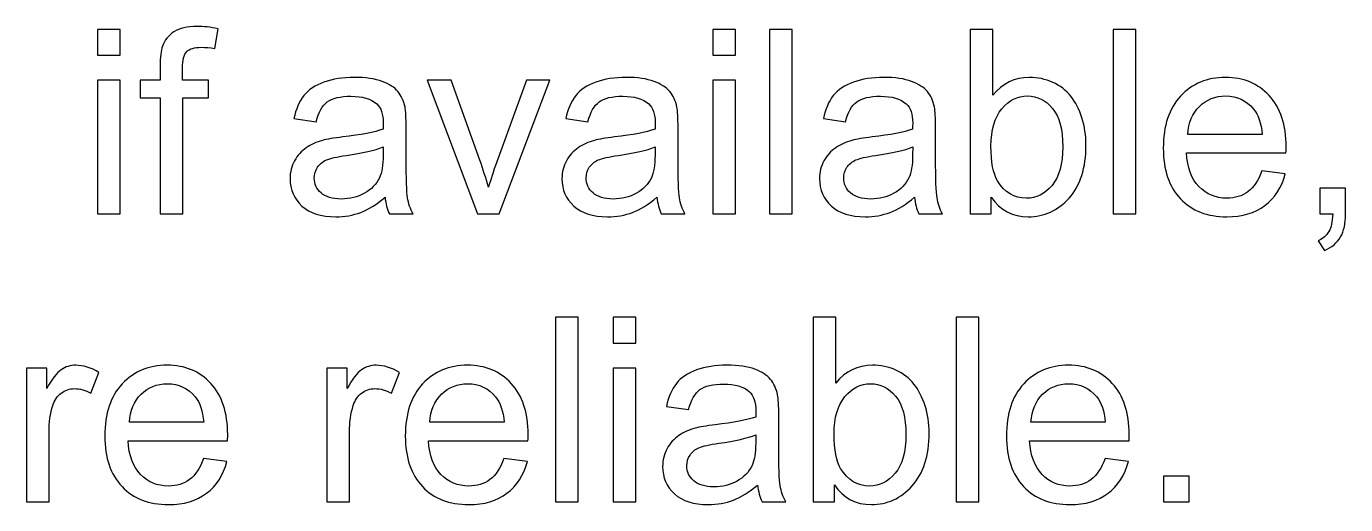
# Model space of a CAD drawing. Header units: millimetres. Extents: x 198 to 2265, y -986 to 144.
# Drawn here: x 723.5 to 853.7, y -965.9 to -918.8 of the extents above; entities that cross this region are included whole.
import ezdxf

# ---------------------------------------------------------------- set-up
doc = ezdxf.new("R2010")
doc.units = ezdxf.units.MM
doc.header["$MEASUREMENT"] = 0
doc.layers.add('Layer 1', color=7, linetype='Continuous')

msp = doc.modelspace()

# ---------------------------------------------------------------- linework, layer by layer
at = {"layer": 'Layer 1', "color": 250}
for points, knots in [([(736.7, -937.2927), (736.7, -937.2927), (736.7, -925.8373), (736.7, -925.8373), (736.7, -925.8373), (734.7188, -925.8373), (734.7188, -925.8373), (734.7188, -925.8373), (734.7188, -924.1101), (734.7188, -924.1101), (734.7188, -924.1101), (736.7, -924.1101), (736.7, -924.1101), (736.7, -924.1101), (736.7, -922.7131), (736.7, -922.7131), (736.7, -921.8283), (736.7762, -921.1722), (736.9328, -920.7446), (737.1487, -920.1689), (737.5213, -919.699), (738.0631, -919.3391), (738.6008, -918.9793), (739.3585, -918.8015), (740.3322, -918.8015), (740.963, -918.8015), (741.6572, -918.8777), (742.4192, -919.0259), (742.4192, -919.0259), (742.0848, -920.9817), (742.0848, -920.9817), (741.6191, -920.9012), (741.1831, -920.8589), (740.7682, -920.8589), (740.0909, -920.8589), (739.6125, -921.0028), (739.3289, -921.2907), (739.0495, -921.5786), (738.9098, -922.1162), (738.9098, -922.9036), (738.9098, -922.9036), (738.9098, -924.1101), (738.9098, -924.1101), (738.9098, -924.1101), (741.4752, -924.1101), (741.4752, -924.1101), (741.4752, -924.1101), (741.4752, -925.8373), (741.4752, -925.8373), (741.4752, -925.8373), (738.9352, -925.8373), (738.9352, -925.8373), (738.9352, -925.8373), (738.9352, -937.2927), (738.9352, -937.2927), (738.9352, -937.2927), (736.7, -937.2927), (736.7, -937.2927)], [0, 0, 0, 0, 0.05263158, 0.05263158, 0.05263158, 0.10526316, 0.10526316, 0.10526316, 0.15789474, 0.15789474, 0.15789474, 0.21052632, 0.21052632, 0.21052632, 0.26315789, 0.26315789, 0.26315789, 0.31578947, 0.31578947, 0.31578947, 0.36842105, 0.36842105, 0.36842105, 0.42105263, 0.42105263, 0.42105263, 0.47368421, 0.47368421, 0.47368421, 0.52631579, 0.52631579, 0.52631579, 0.57894737, 0.57894737, 0.57894737, 0.63157895, 0.63157895, 0.63157895, 0.68421053, 0.68421053, 0.68421053, 0.73684211, 0.73684211, 0.73684211, 0.78947368, 0.78947368, 0.78947368, 0.84210526, 0.84210526, 0.84210526, 0.89473684, 0.89473684, 0.89473684, 0.94736842, 0.94736842, 0.94736842, 1, 1, 1, 1]), ([(730.5236, -921.6463), (730.5236, -921.6463), (730.5236, -919.1063), (730.5236, -919.1063), (730.5236, -919.1063), (732.7588, -919.1063), (732.7588, -919.1063), (732.7588, -919.1063), (732.7588, -921.6463), (732.7588, -921.6463), (732.7588, -921.6463), (730.5236, -921.6463), (730.5236, -921.6463)], [0, 0, 0, 0, 0.25, 0.25, 0.25, 0.5, 0.5, 0.5, 0.75, 0.75, 0.75, 1, 1, 1, 1]), ([(791.2338, -921.6463), (791.2338, -921.6463), (791.2338, -919.1063), (791.2338, -919.1063), (791.2338, -919.1063), (793.469, -919.1063), (793.469, -919.1063), (793.469, -919.1063), (793.469, -921.6463), (793.469, -921.6463), (793.469, -921.6463), (791.2338, -921.6463), (791.2338, -921.6463)], [0, 0, 0, 0, 0.25, 0.25, 0.25, 0.5, 0.5, 0.5, 0.75, 0.75, 0.75, 1, 1, 1, 1]), ([(796.826, -937.2927), (796.826, -937.2927), (796.826, -919.1063), (796.826, -919.1063), (796.826, -919.1063), (799.0612, -919.1063), (799.0612, -919.1063), (799.0612, -919.1063), (799.0612, -937.2927), (799.0612, -937.2927), (799.0612, -937.2927), (796.826, -937.2927), (796.826, -937.2927)], [0, 0, 0, 0, 0.25, 0.25, 0.25, 0.5, 0.5, 0.5, 0.75, 0.75, 0.75, 1, 1, 1, 1]), ([(818.7038, -937.2927), (818.7038, -937.2927), (816.621, -937.2927), (816.621, -937.2927), (816.621, -937.2927), (816.621, -919.1063), (816.621, -919.1063), (816.621, -919.1063), (818.8562, -919.1063), (818.8562, -919.1063), (818.8562, -919.1063), (818.8562, -925.596), (818.8562, -925.596), (819.8002, -924.4191), (821.0025, -923.8307), (822.4672, -923.8307), (823.2758, -923.8307), (824.0463, -923.9916), (824.7702, -924.3175), (825.4941, -924.6435), (826.0867, -925.1049), (826.5566, -925.6934), (827.0223, -926.286), (827.3906, -926.9972), (827.6531, -927.8312), (827.9198, -928.6609), (828.051, -929.5542), (828.051, -930.5024), (828.051, -932.7546), (827.4922, -934.4987), (826.3788, -935.7264), (825.2612, -936.9583), (823.9235, -937.5721), (822.3614, -937.5721), (820.8078, -937.5721), (819.5886, -936.9244), (818.7038, -935.6332), (818.7038, -935.6332), (818.7038, -937.2927), (818.7038, -937.2927)], [0, 0, 0, 0, 0.07692308, 0.07692308, 0.07692308, 0.15384615, 0.15384615, 0.15384615, 0.23076923, 0.23076923, 0.23076923, 0.30769231, 0.30769231, 0.30769231, 0.38461538, 0.38461538, 0.38461538, 0.46153846, 0.46153846, 0.46153846, 0.53846154, 0.53846154, 0.53846154, 0.61538462, 0.61538462, 0.61538462, 0.69230769, 0.69230769, 0.69230769, 0.76923077, 0.76923077, 0.76923077, 0.84615385, 0.84615385, 0.84615385, 0.92307692, 0.92307692, 0.92307692, 1, 1, 1, 1]), ([(830.7222, -937.2927), (830.7222, -937.2927), (830.7222, -919.1063), (830.7222, -919.1063), (830.7222, -919.1063), (832.9574, -919.1063), (832.9574, -919.1063), (832.9574, -919.1063), (832.9574, -937.2927), (832.9574, -937.2927), (832.9574, -937.2927), (830.7222, -937.2927), (830.7222, -937.2927)], [0, 0, 0, 0, 0.25, 0.25, 0.25, 0.5, 0.5, 0.5, 0.75, 0.75, 0.75, 1, 1, 1, 1]), ([(730.5236, -937.2927), (730.5236, -937.2927), (730.5236, -924.1101), (730.5236, -924.1101), (730.5236, -924.1101), (732.7588, -924.1101), (732.7588, -924.1101), (732.7588, -924.1101), (732.7588, -937.2927), (732.7588, -937.2927), (732.7588, -937.2927), (730.5236, -937.2927), (730.5236, -937.2927)], [0, 0, 0, 0, 0.25, 0.25, 0.25, 0.5, 0.5, 0.5, 0.75, 0.75, 0.75, 1, 1, 1, 1]), ([(758.8912, -935.6417), (758.0615, -936.3487), (757.2614, -936.844), (756.4951, -937.1361), (755.7289, -937.4282), (754.9076, -937.5721), (754.0271, -937.5721), (752.5793, -937.5721), (751.4659, -937.2207), (750.687, -936.5138), (749.9081, -935.811), (749.5186, -934.9093), (749.5186, -933.8129), (749.5186, -933.1694), (749.6668, -932.581), (749.9589, -932.0476), (750.2552, -931.5142), (750.6404, -931.0909), (751.1146, -930.7691), (751.5929, -930.4474), (752.1263, -930.2019), (752.7232, -930.0368), (753.1635, -929.9225), (753.8281, -929.8124), (754.7129, -929.7023), (756.5163, -929.4907), (757.8498, -929.2324), (758.7007, -928.9361), (758.7092, -928.6313), (758.7134, -928.4366), (758.7134, -928.3561), (758.7134, -927.4502), (758.5017, -926.811), (758.0784, -926.4384), (757.5069, -925.9347), (756.656, -925.6849), (755.5299, -925.6849), (754.4758, -925.6849), (753.6969, -925.8712), (753.1974, -926.2395), (752.6936, -926.6078), (752.3253, -927.2597), (752.084, -928.1995), (752.084, -928.1995), (749.8996, -927.8947), (749.8996, -927.8947), (750.0986, -926.9591), (750.4245, -926.2014), (750.8817, -925.6256), (751.3389, -925.0499), (751.9993, -924.6096), (752.8629, -924.2964), (753.7223, -923.9873), (754.7256, -923.8307), (755.8601, -923.8307), (756.9862, -923.8307), (757.9048, -923.9619), (758.6118, -924.2286), (759.3145, -924.4953), (759.8352, -924.8255), (760.1654, -925.2277), (760.4956, -925.6299), (760.7285, -926.1379), (760.8639, -926.7517), (760.9359, -927.1327), (760.974, -927.8185), (760.974, -928.8049), (760.974, -928.8049), (760.974, -931.7682), (760.974, -931.7682), (760.974, -933.8383), (761.0206, -935.1464), (761.1137, -935.701), (761.2026, -936.2555), (761.3889, -936.7847), (761.6598, -937.2927), (761.6598, -937.2927), (759.323, -937.2927), (759.323, -937.2927), (759.0986, -936.8228), (758.9547, -936.2725), (758.8912, -935.6417)], [0, 0, 0, 0, 0.03703704, 0.03703704, 0.03703704, 0.07407407, 0.07407407, 0.07407407, 0.11111111, 0.11111111, 0.11111111, 0.14814815, 0.14814815, 0.14814815, 0.18518519, 0.18518519, 0.18518519, 0.22222222, 0.22222222, 0.22222222, 0.25925926, 0.25925926, 0.25925926, 0.2962963, 0.2962963, 0.2962963, 0.33333333, 0.33333333, 0.33333333, 0.37037037, 0.37037037, 0.37037037, 0.40740741, 0.40740741, 0.40740741, 0.44444444, 0.44444444, 0.44444444, 0.48148148, 0.48148148, 0.48148148, 0.51851852, 0.51851852, 0.51851852, 0.55555556, 0.55555556, 0.55555556, 0.59259259, 0.59259259, 0.59259259, 0.62962963, 0.62962963, 0.62962963, 0.66666667, 0.66666667, 0.66666667, 0.7037037, 0.7037037, 0.7037037, 0.74074074, 0.74074074, 0.74074074, 0.77777778, 0.77777778, 0.77777778, 0.81481481, 0.81481481, 0.81481481, 0.85185185, 0.85185185, 0.85185185, 0.88888889, 0.88888889, 0.88888889, 0.92592593, 0.92592593, 0.92592593, 0.96296296, 0.96296296, 0.96296296, 1, 1, 1, 1]), ([(768.0098, -937.2927), (768.0098, -937.2927), (763.0356, -924.1101), (763.0356, -924.1101), (763.0356, -924.1101), (765.4274, -924.1101), (765.4274, -924.1101), (765.4274, -924.1101), (768.2468, -932.0053), (768.2468, -932.0053), (768.5516, -932.8562), (768.8353, -933.7409), (769.0935, -934.6596), (769.2925, -933.9653), (769.5676, -933.1313), (769.9275, -932.1534), (769.9275, -932.1534), (772.8569, -924.1101), (772.8569, -924.1101), (772.8569, -924.1101), (775.1514, -924.1101), (775.1514, -924.1101), (775.1514, -924.1101), (770.1603, -937.2927), (770.1603, -937.2927), (770.1603, -937.2927), (768.0098, -937.2927), (768.0098, -937.2927)], [0, 0, 0, 0, 0.11111111, 0.11111111, 0.11111111, 0.22222222, 0.22222222, 0.22222222, 0.33333333, 0.33333333, 0.33333333, 0.44444444, 0.44444444, 0.44444444, 0.55555556, 0.55555556, 0.55555556, 0.66666667, 0.66666667, 0.66666667, 0.77777778, 0.77777778, 0.77777778, 0.88888889, 0.88888889, 0.88888889, 1, 1, 1, 1]), ([(785.7178, -935.6417), (784.8881, -936.3487), (784.088, -936.844), (783.3217, -937.1361), (782.5555, -937.4282), (781.7342, -937.5721), (780.8537, -937.5721), (779.4059, -937.5721), (778.2925, -937.2207), (777.5136, -936.5138), (776.7347, -935.811), (776.3452, -934.9093), (776.3452, -933.8129), (776.3452, -933.1694), (776.4934, -932.581), (776.7855, -932.0476), (777.0818, -931.5142), (777.467, -931.0909), (777.9412, -930.7691), (778.4195, -930.4474), (778.9529, -930.2019), (779.5498, -930.0368), (779.9901, -929.9225), (780.6547, -929.8124), (781.5395, -929.7023), (783.3429, -929.4907), (784.6764, -929.2324), (785.5273, -928.9361), (785.5358, -928.6313), (785.54, -928.4366), (785.54, -928.3561), (785.54, -927.4502), (785.3283, -926.811), (784.905, -926.4384), (784.3335, -925.9347), (783.4826, -925.6849), (782.3565, -925.6849), (781.3024, -925.6849), (780.5235, -925.8712), (780.024, -926.2395), (779.5202, -926.6078), (779.1519, -927.2597), (778.9106, -928.1995), (778.9106, -928.1995), (776.7262, -927.8947), (776.7262, -927.8947), (776.9252, -926.9591), (777.2511, -926.2014), (777.7083, -925.6256), (778.1655, -925.0499), (778.8259, -924.6096), (779.6895, -924.2964), (780.5489, -923.9873), (781.5522, -923.8307), (782.6867, -923.8307), (783.8128, -923.8307), (784.7314, -923.9619), (785.4384, -924.2286), (786.1411, -924.4953), (786.6618, -924.8255), (786.992, -925.2277), (787.3222, -925.6299), (787.5551, -926.1379), (787.6905, -926.7517), (787.7625, -927.1327), (787.8006, -927.8185), (787.8006, -928.8049), (787.8006, -928.8049), (787.8006, -931.7682), (787.8006, -931.7682), (787.8006, -933.8383), (787.8472, -935.1464), (787.9403, -935.701), (788.0292, -936.2555), (788.2155, -936.7847), (788.4864, -937.2927), (788.4864, -937.2927), (786.1496, -937.2927), (786.1496, -937.2927), (785.9252, -936.8228), (785.7813, -936.2725), (785.7178, -935.6417)], [0, 0, 0, 0, 0.03703704, 0.03703704, 0.03703704, 0.07407407, 0.07407407, 0.07407407, 0.11111111, 0.11111111, 0.11111111, 0.14814815, 0.14814815, 0.14814815, 0.18518519, 0.18518519, 0.18518519, 0.22222222, 0.22222222, 0.22222222, 0.25925926, 0.25925926, 0.25925926, 0.2962963, 0.2962963, 0.2962963, 0.33333333, 0.33333333, 0.33333333, 0.37037037, 0.37037037, 0.37037037, 0.40740741, 0.40740741, 0.40740741, 0.44444444, 0.44444444, 0.44444444, 0.48148148, 0.48148148, 0.48148148, 0.51851852, 0.51851852, 0.51851852, 0.55555556, 0.55555556, 0.55555556, 0.59259259, 0.59259259, 0.59259259, 0.62962963, 0.62962963, 0.62962963, 0.66666667, 0.66666667, 0.66666667, 0.7037037, 0.7037037, 0.7037037, 0.74074074, 0.74074074, 0.74074074, 0.77777778, 0.77777778, 0.77777778, 0.81481481, 0.81481481, 0.81481481, 0.85185185, 0.85185185, 0.85185185, 0.88888889, 0.88888889, 0.88888889, 0.92592593, 0.92592593, 0.92592593, 0.96296296, 0.96296296, 0.96296296, 1, 1, 1, 1]), ([(791.2338, -937.2927), (791.2338, -937.2927), (791.2338, -924.1101), (791.2338, -924.1101), (791.2338, -924.1101), (793.469, -924.1101), (793.469, -924.1101), (793.469, -924.1101), (793.469, -937.2927), (793.469, -937.2927), (793.469, -937.2927), (791.2338, -937.2927), (791.2338, -937.2927)], [0, 0, 0, 0, 0.25, 0.25, 0.25, 0.5, 0.5, 0.5, 0.75, 0.75, 0.75, 1, 1, 1, 1]), ([(811.1304, -935.6417), (810.3007, -936.3487), (809.5006, -936.844), (808.7343, -937.1361), (807.9681, -937.4282), (807.1468, -937.5721), (806.2663, -937.5721), (804.8185, -937.5721), (803.7051, -937.2207), (802.9262, -936.5138), (802.1473, -935.811), (801.7578, -934.9093), (801.7578, -933.8129), (801.7578, -933.1694), (801.906, -932.581), (802.1981, -932.0476), (802.4944, -931.5142), (802.8796, -931.0909), (803.3538, -930.7691), (803.8321, -930.4474), (804.3655, -930.2019), (804.9624, -930.0368), (805.4027, -929.9225), (806.0673, -929.8124), (806.9521, -929.7023), (808.7555, -929.4907), (810.089, -929.2324), (810.9399, -928.9361), (810.9484, -928.6313), (810.9526, -928.4366), (810.9526, -928.3561), (810.9526, -927.4502), (810.7409, -926.811), (810.3176, -926.4384), (809.7461, -925.9347), (808.8952, -925.6849), (807.7691, -925.6849), (806.715, -925.6849), (805.9361, -925.8712), (805.4366, -926.2395), (804.9328, -926.6078), (804.5645, -927.2597), (804.3232, -928.1995), (804.3232, -928.1995), (802.1388, -927.8947), (802.1388, -927.8947), (802.3378, -926.9591), (802.6637, -926.2014), (803.1209, -925.6256), (803.5781, -925.0499), (804.2385, -924.6096), (805.1021, -924.2964), (805.9615, -923.9873), (806.9648, -923.8307), (808.0993, -923.8307), (809.2254, -923.8307), (810.144, -923.9619), (810.851, -924.2286), (811.5537, -924.4953), (812.0744, -924.8255), (812.4046, -925.2277), (812.7348, -925.6299), (812.9677, -926.1379), (813.1031, -926.7517), (813.1751, -927.1327), (813.2132, -927.8185), (813.2132, -928.8049), (813.2132, -928.8049), (813.2132, -931.7682), (813.2132, -931.7682), (813.2132, -933.8383), (813.2598, -935.1464), (813.3529, -935.701), (813.4418, -936.2555), (813.6281, -936.7847), (813.899, -937.2927), (813.899, -937.2927), (811.5622, -937.2927), (811.5622, -937.2927), (811.3378, -936.8228), (811.1939, -936.2725), (811.1304, -935.6417)], [0, 0, 0, 0, 0.03703704, 0.03703704, 0.03703704, 0.07407407, 0.07407407, 0.07407407, 0.11111111, 0.11111111, 0.11111111, 0.14814815, 0.14814815, 0.14814815, 0.18518519, 0.18518519, 0.18518519, 0.22222222, 0.22222222, 0.22222222, 0.25925926, 0.25925926, 0.25925926, 0.2962963, 0.2962963, 0.2962963, 0.33333333, 0.33333333, 0.33333333, 0.37037037, 0.37037037, 0.37037037, 0.40740741, 0.40740741, 0.40740741, 0.44444444, 0.44444444, 0.44444444, 0.48148148, 0.48148148, 0.48148148, 0.51851852, 0.51851852, 0.51851852, 0.55555556, 0.55555556, 0.55555556, 0.59259259, 0.59259259, 0.59259259, 0.62962963, 0.62962963, 0.62962963, 0.66666667, 0.66666667, 0.66666667, 0.7037037, 0.7037037, 0.7037037, 0.74074074, 0.74074074, 0.74074074, 0.77777778, 0.77777778, 0.77777778, 0.81481481, 0.81481481, 0.81481481, 0.85185185, 0.85185185, 0.85185185, 0.88888889, 0.88888889, 0.88888889, 0.92592593, 0.92592593, 0.92592593, 0.96296296, 0.96296296, 0.96296296, 1, 1, 1, 1]), ([(845.4076, -933.0255), (845.4076, -933.0255), (847.719, -933.3303), (847.719, -933.3303), (847.3592, -934.6723), (846.6861, -935.7179), (845.7039, -936.4587), (844.7218, -937.1996), (843.4687, -937.5721), (841.9405, -937.5721), (840.0186, -937.5721), (838.4946, -936.9794), (837.3685, -935.7941), (836.2424, -934.613), (835.6794, -932.9493), (835.6794, -930.8115), (835.6794, -928.6017), (836.2467, -926.8829), (837.3854, -925.6637), (838.5242, -924.4403), (840.0016, -923.8307), (841.8177, -923.8307), (843.5746, -923.8307), (845.0097, -924.4276), (846.123, -925.6256), (847.2364, -926.8237), (847.7952, -928.5085), (847.7952, -930.6802), (847.7952, -930.8115), (847.791, -931.0104), (847.7825, -931.2729), (847.7825, -931.2729), (837.9654, -931.2729), (837.9654, -931.2729), (838.0501, -932.7165), (838.4565, -933.8256), (839.1931, -934.5918), (839.9254, -935.3581), (840.8441, -935.7433), (841.9405, -935.7433), (842.7575, -935.7433), (843.456, -935.5274), (844.0318, -935.0956), (844.6117, -934.6638), (845.0689, -933.9738), (845.4076, -933.0255)], [0, 0, 0, 0, 0.06666667, 0.06666667, 0.06666667, 0.13333333, 0.13333333, 0.13333333, 0.2, 0.2, 0.2, 0.26666667, 0.26666667, 0.26666667, 0.33333333, 0.33333333, 0.33333333, 0.4, 0.4, 0.4, 0.46666667, 0.46666667, 0.46666667, 0.53333333, 0.53333333, 0.53333333, 0.6, 0.6, 0.6, 0.66666667, 0.66666667, 0.66666667, 0.73333333, 0.73333333, 0.73333333, 0.8, 0.8, 0.8, 0.86666667, 0.86666667, 0.86666667, 0.93333333, 0.93333333, 0.93333333, 1, 1, 1, 1]), ([(818.6784, -930.604), (818.6784, -932.1788), (818.8943, -933.3176), (819.3219, -934.0203), (820.0246, -935.1676), (820.9729, -935.7433), (822.1709, -935.7433), (823.1488, -935.7433), (823.9912, -935.32), (824.6982, -934.4733), (825.4094, -933.6266), (825.765, -932.3651), (825.765, -930.6887), (825.765, -928.97), (825.4263, -927.7042), (824.7448, -926.8872), (824.0632, -926.0701), (823.2377, -925.6595), (822.2725, -925.6595), (821.2946, -925.6595), (820.4522, -926.0828), (819.7452, -926.9295), (819.034, -927.7762), (818.6784, -928.9996), (818.6784, -930.604)], [0, 0, 0, 0, 0.125, 0.125, 0.125, 0.25, 0.25, 0.25, 0.375, 0.375, 0.375, 0.5, 0.5, 0.5, 0.625, 0.625, 0.625, 0.75, 0.75, 0.75, 0.875, 0.875, 0.875, 1, 1, 1, 1]), ([(838.0924, -929.4441), (838.0924, -929.4441), (845.433, -929.4441), (845.433, -929.4441), (845.3356, -928.335), (845.052, -927.5052), (844.5906, -926.9507), (843.8836, -926.0913), (842.9607, -925.6595), (841.8304, -925.6595), (840.806, -925.6595), (839.9466, -926.0024), (839.2481, -926.6882), (838.5538, -927.374), (838.1686, -928.2926), (838.0924, -929.4441)], [0, 0, 0, 0, 0.2, 0.2, 0.2, 0.4, 0.4, 0.4, 0.6, 0.6, 0.6, 0.8, 0.8, 0.8, 1, 1, 1, 1]), ([(758.7134, -930.6887), (757.9006, -931.0189), (756.6814, -931.2983), (755.0558, -931.5269), (754.1329, -931.6581), (753.481, -931.8063), (753.1, -931.9714), (752.719, -932.1365), (752.4269, -932.3778), (752.2195, -932.6911), (752.012, -933.0086), (751.9062, -933.3599), (751.9062, -933.7494), (751.9062, -934.3378), (752.1306, -934.8331), (752.5835, -935.2268), (753.0365, -935.6205), (753.6969, -935.8195), (754.5647, -935.8195), (755.4241, -935.8195), (756.1903, -935.6332), (756.8634, -935.2565), (757.5323, -934.8839), (758.0276, -934.3717), (758.3409, -933.724), (758.5822, -933.2202), (758.7007, -932.4794), (758.7007, -931.5015), (758.7007, -931.5015), (758.7134, -930.6887), (758.7134, -930.6887)], [0, 0, 0, 0, 0.1, 0.1, 0.1, 0.2, 0.2, 0.2, 0.3, 0.3, 0.3, 0.4, 0.4, 0.4, 0.5, 0.5, 0.5, 0.6, 0.6, 0.6, 0.7, 0.7, 0.7, 0.8, 0.8, 0.8, 0.9, 0.9, 0.9, 1, 1, 1, 1]), ([(785.54, -930.6887), (784.7272, -931.0189), (783.508, -931.2983), (781.8824, -931.5269), (780.9595, -931.6581), (780.3076, -931.8063), (779.9266, -931.9714), (779.5456, -932.1365), (779.2535, -932.3778), (779.0461, -932.6911), (778.8386, -933.0086), (778.7328, -933.3599), (778.7328, -933.7494), (778.7328, -934.3378), (778.9572, -934.8331), (779.4101, -935.2268), (779.8631, -935.6205), (780.5235, -935.8195), (781.3913, -935.8195), (782.2507, -935.8195), (783.0169, -935.6332), (783.69, -935.2565), (784.3589, -934.8839), (784.8542, -934.3717), (785.1675, -933.724), (785.4088, -933.2202), (785.5273, -932.4794), (785.5273, -931.5015), (785.5273, -931.5015), (785.54, -930.6887), (785.54, -930.6887)], [0, 0, 0, 0, 0.1, 0.1, 0.1, 0.2, 0.2, 0.2, 0.3, 0.3, 0.3, 0.4, 0.4, 0.4, 0.5, 0.5, 0.5, 0.6, 0.6, 0.6, 0.7, 0.7, 0.7, 0.8, 0.8, 0.8, 0.9, 0.9, 0.9, 1, 1, 1, 1]), ([(810.9526, -930.6887), (810.1398, -931.0189), (808.9206, -931.2983), (807.295, -931.5269), (806.3721, -931.6581), (805.7202, -931.8063), (805.3392, -931.9714), (804.9582, -932.1365), (804.6661, -932.3778), (804.4587, -932.6911), (804.2512, -933.0086), (804.1454, -933.3599), (804.1454, -933.7494), (804.1454, -934.3378), (804.3698, -934.8331), (804.8227, -935.2268), (805.2757, -935.6205), (805.9361, -935.8195), (806.8039, -935.8195), (807.6633, -935.8195), (808.4295, -935.6332), (809.1026, -935.2565), (809.7715, -934.8839), (810.2668, -934.3717), (810.5801, -933.724), (810.8214, -933.2202), (810.9399, -932.4794), (810.9399, -931.5015), (810.9399, -931.5015), (810.9526, -930.6887), (810.9526, -930.6887)], [0, 0, 0, 0, 0.1, 0.1, 0.1, 0.2, 0.2, 0.2, 0.3, 0.3, 0.3, 0.4, 0.4, 0.4, 0.5, 0.5, 0.5, 0.6, 0.6, 0.6, 0.7, 0.7, 0.7, 0.8, 0.8, 0.8, 0.9, 0.9, 0.9, 1, 1, 1, 1]), ([(851.1268, -937.2927), (851.1268, -937.2927), (851.1268, -934.7527), (851.1268, -934.7527), (851.1268, -934.7527), (853.6668, -934.7527), (853.6668, -934.7527), (853.6668, -934.7527), (853.6668, -937.2927), (853.6668, -937.2927), (853.6668, -938.2283), (853.5017, -938.986), (853.1673, -939.5618), (852.8371, -940.1375), (852.3079, -940.5862), (851.584, -940.8995), (851.584, -940.8995), (850.9744, -939.9343), (850.9744, -939.9343), (851.4485, -939.7269), (851.7957, -939.4221), (852.0158, -939.0241), (852.2402, -938.622), (852.3672, -938.0462), (852.3926, -937.2927), (852.3926, -937.2927), (851.1268, -937.2927), (851.1268, -937.2927)], [0, 0, 0, 0, 0.11111111, 0.11111111, 0.11111111, 0.22222222, 0.22222222, 0.22222222, 0.33333333, 0.33333333, 0.33333333, 0.44444444, 0.44444444, 0.44444444, 0.55555556, 0.55555556, 0.55555556, 0.66666667, 0.66666667, 0.66666667, 0.77777778, 0.77777778, 0.77777778, 0.88888889, 0.88888889, 0.88888889, 1, 1, 1, 1]), ([(775.7058, -965.6688), (775.7058, -965.6688), (775.7058, -947.4824), (775.7058, -947.4824), (775.7058, -947.4824), (777.941, -947.4824), (777.941, -947.4824), (777.941, -947.4824), (777.941, -965.6688), (777.941, -965.6688), (777.941, -965.6688), (775.7058, -965.6688), (775.7058, -965.6688)], [0, 0, 0, 0, 0.25, 0.25, 0.25, 0.5, 0.5, 0.5, 0.75, 0.75, 0.75, 1, 1, 1, 1]), ([(781.3996, -950.0224), (781.3996, -950.0224), (781.3996, -947.4824), (781.3996, -947.4824), (781.3996, -947.4824), (783.6348, -947.4824), (783.6348, -947.4824), (783.6348, -947.4824), (783.6348, -950.0224), (783.6348, -950.0224), (783.6348, -950.0224), (781.3996, -950.0224), (781.3996, -950.0224)], [0, 0, 0, 0, 0.25, 0.25, 0.25, 0.5, 0.5, 0.5, 0.75, 0.75, 0.75, 1, 1, 1, 1]), ([(803.2266, -965.6688), (803.2266, -965.6688), (801.1438, -965.6688), (801.1438, -965.6688), (801.1438, -965.6688), (801.1438, -947.4824), (801.1438, -947.4824), (801.1438, -947.4824), (803.379, -947.4824), (803.379, -947.4824), (803.379, -947.4824), (803.379, -953.9721), (803.379, -953.9721), (804.323, -952.7952), (805.5253, -952.2068), (806.99, -952.2068), (807.7986, -952.2068), (808.5691, -952.3677), (809.293, -952.6936), (810.0169, -953.0196), (810.6095, -953.481), (811.0794, -954.0695), (811.5451, -954.6621), (811.9134, -955.3733), (812.1759, -956.2073), (812.4426, -957.037), (812.5738, -957.9303), (812.5738, -958.8785), (812.5738, -961.1307), (812.015, -962.8748), (810.9016, -964.1025), (809.784, -965.3344), (808.4463, -965.9482), (806.8842, -965.9482), (805.3306, -965.9482), (804.1114, -965.3005), (803.2266, -964.0093), (803.2266, -964.0093), (803.2266, -965.6688), (803.2266, -965.6688)], [0, 0, 0, 0, 0.07692308, 0.07692308, 0.07692308, 0.15384615, 0.15384615, 0.15384615, 0.23076923, 0.23076923, 0.23076923, 0.30769231, 0.30769231, 0.30769231, 0.38461538, 0.38461538, 0.38461538, 0.46153846, 0.46153846, 0.46153846, 0.53846154, 0.53846154, 0.53846154, 0.61538462, 0.61538462, 0.61538462, 0.69230769, 0.69230769, 0.69230769, 0.76923077, 0.76923077, 0.76923077, 0.84615385, 0.84615385, 0.84615385, 0.92307692, 0.92307692, 0.92307692, 1, 1, 1, 1]), ([(815.245, -965.6688), (815.245, -965.6688), (815.245, -947.4824), (815.245, -947.4824), (815.245, -947.4824), (817.4802, -947.4824), (817.4802, -947.4824), (817.4802, -947.4824), (817.4802, -965.6688), (817.4802, -965.6688), (817.4802, -965.6688), (815.245, -965.6688), (815.245, -965.6688)], [0, 0, 0, 0, 0.25, 0.25, 0.25, 0.5, 0.5, 0.5, 0.75, 0.75, 0.75, 1, 1, 1, 1]), ([(723.5046, -965.6688), (723.5046, -965.6688), (723.5046, -952.4862), (723.5046, -952.4862), (723.5046, -952.4862), (725.5112, -952.4862), (725.5112, -952.4862), (725.5112, -952.4862), (725.5112, -954.5055), (725.5112, -954.5055), (726.0234, -953.5699), (726.4976, -952.9519), (726.9336, -952.6555), (727.3696, -952.355), (727.848, -952.2068), (728.3687, -952.2068), (729.1222, -952.2068), (729.8885, -952.4439), (730.6674, -952.9138), (730.6674, -952.9138), (729.8715, -954.9754), (729.8715, -954.9754), (729.3297, -954.6706), (728.7878, -954.5182), (728.2459, -954.5182), (727.7591, -954.5182), (727.3231, -954.6664), (726.9378, -954.9585), (726.5526, -955.2506), (726.2774, -955.657), (726.1123, -956.1777), (725.8626, -956.9693), (725.7398, -957.8371), (725.7398, -958.7812), (725.7398, -958.7812), (725.7398, -965.6688), (725.7398, -965.6688), (725.7398, -965.6688), (723.5046, -965.6688), (723.5046, -965.6688)], [0, 0, 0, 0, 0.07692308, 0.07692308, 0.07692308, 0.15384615, 0.15384615, 0.15384615, 0.23076923, 0.23076923, 0.23076923, 0.30769231, 0.30769231, 0.30769231, 0.38461538, 0.38461538, 0.38461538, 0.46153846, 0.46153846, 0.46153846, 0.53846154, 0.53846154, 0.53846154, 0.61538462, 0.61538462, 0.61538462, 0.69230769, 0.69230769, 0.69230769, 0.76923077, 0.76923077, 0.76923077, 0.84615385, 0.84615385, 0.84615385, 0.92307692, 0.92307692, 0.92307692, 1, 1, 1, 1]), ([(740.9798, -961.4016), (740.9798, -961.4016), (743.2912, -961.7064), (743.2912, -961.7064), (742.9314, -963.0484), (742.2583, -964.094), (741.2761, -964.8348), (740.294, -965.5757), (739.0409, -965.9482), (737.5127, -965.9482), (735.5908, -965.9482), (734.0668, -965.3555), (732.9407, -964.1702), (731.8146, -962.9891), (731.2516, -961.3254), (731.2516, -959.1876), (731.2516, -956.9778), (731.8189, -955.259), (732.9576, -954.0398), (734.0964, -952.8164), (735.5738, -952.2068), (737.3899, -952.2068), (739.1468, -952.2068), (740.5819, -952.8037), (741.6952, -954.0017), (742.8086, -955.1998), (743.3674, -956.8846), (743.3674, -959.0563), (743.3674, -959.1876), (743.3632, -959.3865), (743.3547, -959.649), (743.3547, -959.649), (733.5376, -959.649), (733.5376, -959.649), (733.6223, -961.0926), (734.0287, -962.2017), (734.7653, -962.9679), (735.4976, -963.7342), (736.4163, -964.1194), (737.5127, -964.1194), (738.3297, -964.1194), (739.0282, -963.9035), (739.604, -963.4717), (740.1839, -963.0399), (740.6411, -962.3499), (740.9798, -961.4016)], [0, 0, 0, 0, 0.06666667, 0.06666667, 0.06666667, 0.13333333, 0.13333333, 0.13333333, 0.2, 0.2, 0.2, 0.26666667, 0.26666667, 0.26666667, 0.33333333, 0.33333333, 0.33333333, 0.4, 0.4, 0.4, 0.46666667, 0.46666667, 0.46666667, 0.53333333, 0.53333333, 0.53333333, 0.6, 0.6, 0.6, 0.66666667, 0.66666667, 0.66666667, 0.73333333, 0.73333333, 0.73333333, 0.8, 0.8, 0.8, 0.86666667, 0.86666667, 0.86666667, 0.93333333, 0.93333333, 0.93333333, 1, 1, 1, 1]), ([(753.1464, -965.6688), (753.1464, -965.6688), (753.1464, -952.4862), (753.1464, -952.4862), (753.1464, -952.4862), (755.153, -952.4862), (755.153, -952.4862), (755.153, -952.4862), (755.153, -954.5055), (755.153, -954.5055), (755.6652, -953.5699), (756.1394, -952.9519), (756.5754, -952.6555), (757.0114, -952.355), (757.4898, -952.2068), (758.0105, -952.2068), (758.764, -952.2068), (759.5303, -952.4439), (760.3092, -952.9138), (760.3092, -952.9138), (759.5133, -954.9754), (759.5133, -954.9754), (758.9715, -954.6706), (758.4296, -954.5182), (757.8877, -954.5182), (757.4009, -954.5182), (756.9649, -954.6664), (756.5796, -954.9585), (756.1944, -955.2506), (755.9192, -955.657), (755.7541, -956.1777), (755.5044, -956.9693), (755.3816, -957.8371), (755.3816, -958.7812), (755.3816, -958.7812), (755.3816, -965.6688), (755.3816, -965.6688), (755.3816, -965.6688), (753.1464, -965.6688), (753.1464, -965.6688)], [0, 0, 0, 0, 0.07692308, 0.07692308, 0.07692308, 0.15384615, 0.15384615, 0.15384615, 0.23076923, 0.23076923, 0.23076923, 0.30769231, 0.30769231, 0.30769231, 0.38461538, 0.38461538, 0.38461538, 0.46153846, 0.46153846, 0.46153846, 0.53846154, 0.53846154, 0.53846154, 0.61538462, 0.61538462, 0.61538462, 0.69230769, 0.69230769, 0.69230769, 0.76923077, 0.76923077, 0.76923077, 0.84615385, 0.84615385, 0.84615385, 0.92307692, 0.92307692, 0.92307692, 1, 1, 1, 1]), ([(770.6216, -961.4016), (770.6216, -961.4016), (772.933, -961.7064), (772.933, -961.7064), (772.5732, -963.0484), (771.9001, -964.094), (770.9179, -964.8348), (769.9358, -965.5757), (768.6827, -965.9482), (767.1545, -965.9482), (765.2326, -965.9482), (763.7086, -965.3555), (762.5825, -964.1702), (761.4564, -962.9891), (760.8934, -961.3254), (760.8934, -959.1876), (760.8934, -956.9778), (761.4607, -955.259), (762.5994, -954.0398), (763.7382, -952.8164), (765.2156, -952.2068), (767.0317, -952.2068), (768.7886, -952.2068), (770.2237, -952.8037), (771.337, -954.0017), (772.4504, -955.1998), (773.0092, -956.8846), (773.0092, -959.0563), (773.0092, -959.1876), (773.005, -959.3865), (772.9965, -959.649), (772.9965, -959.649), (763.1794, -959.649), (763.1794, -959.649), (763.2641, -961.0926), (763.6705, -962.2017), (764.4071, -962.9679), (765.1394, -963.7342), (766.0581, -964.1194), (767.1545, -964.1194), (767.9715, -964.1194), (768.67, -963.9035), (769.2458, -963.4717), (769.8257, -963.0399), (770.2829, -962.3499), (770.6216, -961.4016)], [0, 0, 0, 0, 0.06666667, 0.06666667, 0.06666667, 0.13333333, 0.13333333, 0.13333333, 0.2, 0.2, 0.2, 0.26666667, 0.26666667, 0.26666667, 0.33333333, 0.33333333, 0.33333333, 0.4, 0.4, 0.4, 0.46666667, 0.46666667, 0.46666667, 0.53333333, 0.53333333, 0.53333333, 0.6, 0.6, 0.6, 0.66666667, 0.66666667, 0.66666667, 0.73333333, 0.73333333, 0.73333333, 0.8, 0.8, 0.8, 0.86666667, 0.86666667, 0.86666667, 0.93333333, 0.93333333, 0.93333333, 1, 1, 1, 1]), ([(781.3996, -965.6688), (781.3996, -965.6688), (781.3996, -952.4862), (781.3996, -952.4862), (781.3996, -952.4862), (783.6348, -952.4862), (783.6348, -952.4862), (783.6348, -952.4862), (783.6348, -965.6688), (783.6348, -965.6688), (783.6348, -965.6688), (781.3996, -965.6688), (781.3996, -965.6688)], [0, 0, 0, 0, 0.25, 0.25, 0.25, 0.5, 0.5, 0.5, 0.75, 0.75, 0.75, 1, 1, 1, 1]), ([(795.6532, -964.0178), (794.8235, -964.7248), (794.0234, -965.2201), (793.2571, -965.5122), (792.4909, -965.8043), (791.6696, -965.9482), (790.7891, -965.9482), (789.3413, -965.9482), (788.2279, -965.5968), (787.449, -964.8899), (786.6701, -964.1871), (786.2806, -963.2854), (786.2806, -962.189), (786.2806, -961.5455), (786.4288, -960.9571), (786.7209, -960.4237), (787.0172, -959.8903), (787.4024, -959.467), (787.8766, -959.1452), (788.3549, -958.8235), (788.8883, -958.578), (789.4852, -958.4129), (789.9255, -958.2986), (790.5901, -958.1885), (791.4749, -958.0784), (793.2783, -957.8668), (794.6118, -957.6085), (795.4627, -957.3122), (795.4712, -957.0074), (795.4754, -956.8127), (795.4754, -956.7322), (795.4754, -955.8263), (795.2637, -955.1871), (794.8404, -954.8145), (794.2689, -954.3108), (793.418, -954.061), (792.2919, -954.061), (791.2378, -954.061), (790.4589, -954.2473), (789.9594, -954.6156), (789.4556, -954.9839), (789.0873, -955.6358), (788.846, -956.5756), (788.846, -956.5756), (786.6616, -956.2708), (786.6616, -956.2708), (786.8606, -955.3352), (787.1865, -954.5775), (787.6437, -954.0017), (788.1009, -953.426), (788.7613, -952.9857), (789.6249, -952.6725), (790.4843, -952.3634), (791.4876, -952.2068), (792.6221, -952.2068), (793.7482, -952.2068), (794.6668, -952.338), (795.3738, -952.6047), (796.0765, -952.8714), (796.5972, -953.2016), (796.9274, -953.6038), (797.2576, -954.006), (797.4905, -954.514), (797.6259, -955.1278), (797.6979, -955.5088), (797.736, -956.1946), (797.736, -957.181), (797.736, -957.181), (797.736, -960.1443), (797.736, -960.1443), (797.736, -962.2144), (797.7826, -963.5225), (797.8757, -964.0771), (797.9646, -964.6316), (798.1509, -965.1608), (798.4218, -965.6688), (798.4218, -965.6688), (796.085, -965.6688), (796.085, -965.6688), (795.8606, -965.1989), (795.7167, -964.6486), (795.6532, -964.0178)], [0, 0, 0, 0, 0.03703704, 0.03703704, 0.03703704, 0.07407407, 0.07407407, 0.07407407, 0.11111111, 0.11111111, 0.11111111, 0.14814815, 0.14814815, 0.14814815, 0.18518519, 0.18518519, 0.18518519, 0.22222222, 0.22222222, 0.22222222, 0.25925926, 0.25925926, 0.25925926, 0.2962963, 0.2962963, 0.2962963, 0.33333333, 0.33333333, 0.33333333, 0.37037037, 0.37037037, 0.37037037, 0.40740741, 0.40740741, 0.40740741, 0.44444444, 0.44444444, 0.44444444, 0.48148148, 0.48148148, 0.48148148, 0.51851852, 0.51851852, 0.51851852, 0.55555556, 0.55555556, 0.55555556, 0.59259259, 0.59259259, 0.59259259, 0.62962963, 0.62962963, 0.62962963, 0.66666667, 0.66666667, 0.66666667, 0.7037037, 0.7037037, 0.7037037, 0.74074074, 0.74074074, 0.74074074, 0.77777778, 0.77777778, 0.77777778, 0.81481481, 0.81481481, 0.81481481, 0.85185185, 0.85185185, 0.85185185, 0.88888889, 0.88888889, 0.88888889, 0.92592593, 0.92592593, 0.92592593, 0.96296296, 0.96296296, 0.96296296, 1, 1, 1, 1]), ([(829.9304, -961.4016), (829.9304, -961.4016), (832.2418, -961.7064), (832.2418, -961.7064), (831.882, -963.0484), (831.2089, -964.094), (830.2267, -964.8348), (829.2446, -965.5757), (827.9915, -965.9482), (826.4633, -965.9482), (824.5414, -965.9482), (823.0174, -965.3555), (821.8913, -964.1702), (820.7652, -962.9891), (820.2022, -961.3254), (820.2022, -959.1876), (820.2022, -956.9778), (820.7695, -955.259), (821.9082, -954.0398), (823.047, -952.8164), (824.5244, -952.2068), (826.3405, -952.2068), (828.0974, -952.2068), (829.5325, -952.8037), (830.6458, -954.0017), (831.7592, -955.1998), (832.318, -956.8846), (832.318, -959.0563), (832.318, -959.1876), (832.3138, -959.3865), (832.3053, -959.649), (832.3053, -959.649), (822.4882, -959.649), (822.4882, -959.649), (822.5729, -961.0926), (822.9793, -962.2017), (823.7159, -962.9679), (824.4482, -963.7342), (825.3669, -964.1194), (826.4633, -964.1194), (827.2803, -964.1194), (827.9788, -963.9035), (828.5546, -963.4717), (829.1345, -963.0399), (829.5917, -962.3499), (829.9304, -961.4016)], [0, 0, 0, 0, 0.06666667, 0.06666667, 0.06666667, 0.13333333, 0.13333333, 0.13333333, 0.2, 0.2, 0.2, 0.26666667, 0.26666667, 0.26666667, 0.33333333, 0.33333333, 0.33333333, 0.4, 0.4, 0.4, 0.46666667, 0.46666667, 0.46666667, 0.53333333, 0.53333333, 0.53333333, 0.6, 0.6, 0.6, 0.66666667, 0.66666667, 0.66666667, 0.73333333, 0.73333333, 0.73333333, 0.8, 0.8, 0.8, 0.86666667, 0.86666667, 0.86666667, 0.93333333, 0.93333333, 0.93333333, 1, 1, 1, 1]), ([(733.6646, -957.8202), (733.6646, -957.8202), (741.0052, -957.8202), (741.0052, -957.8202), (740.9078, -956.7111), (740.6242, -955.8813), (740.1628, -955.3268), (739.4558, -954.4674), (738.5329, -954.0356), (737.4026, -954.0356), (736.3782, -954.0356), (735.5188, -954.3785), (734.8203, -955.0643), (734.126, -955.7501), (733.7408, -956.6687), (733.6646, -957.8202)], [0, 0, 0, 0, 0.2, 0.2, 0.2, 0.4, 0.4, 0.4, 0.6, 0.6, 0.6, 0.8, 0.8, 0.8, 1, 1, 1, 1]), ([(763.3064, -957.8202), (763.3064, -957.8202), (770.647, -957.8202), (770.647, -957.8202), (770.5496, -956.7111), (770.266, -955.8813), (769.8046, -955.3268), (769.0976, -954.4674), (768.1747, -954.0356), (767.0444, -954.0356), (766.02, -954.0356), (765.1606, -954.3785), (764.4621, -955.0643), (763.7678, -955.7501), (763.3826, -956.6687), (763.3064, -957.8202)], [0, 0, 0, 0, 0.2, 0.2, 0.2, 0.4, 0.4, 0.4, 0.6, 0.6, 0.6, 0.8, 0.8, 0.8, 1, 1, 1, 1]), ([(803.2012, -958.9801), (803.2012, -960.5549), (803.4171, -961.6937), (803.8447, -962.3964), (804.5474, -963.5437), (805.4957, -964.1194), (806.6937, -964.1194), (807.6716, -964.1194), (808.514, -963.6961), (809.221, -962.8494), (809.9322, -962.0027), (810.2878, -960.7412), (810.2878, -959.0648), (810.2878, -957.3461), (809.9491, -956.0803), (809.2676, -955.2633), (808.586, -954.4462), (807.7605, -954.0356), (806.7953, -954.0356), (805.8174, -954.0356), (804.975, -954.4589), (804.268, -955.3056), (803.5568, -956.1523), (803.2012, -957.3757), (803.2012, -958.9801)], [0, 0, 0, 0, 0.125, 0.125, 0.125, 0.25, 0.25, 0.25, 0.375, 0.375, 0.375, 0.5, 0.5, 0.5, 0.625, 0.625, 0.625, 0.75, 0.75, 0.75, 0.875, 0.875, 0.875, 1, 1, 1, 1]), ([(822.6152, -957.8202), (822.6152, -957.8202), (829.9558, -957.8202), (829.9558, -957.8202), (829.8584, -956.7111), (829.5748, -955.8813), (829.1134, -955.3268), (828.4064, -954.4674), (827.4835, -954.0356), (826.3532, -954.0356), (825.3288, -954.0356), (824.4694, -954.3785), (823.7709, -955.0643), (823.0766, -955.7501), (822.6914, -956.6687), (822.6152, -957.8202)], [0, 0, 0, 0, 0.2, 0.2, 0.2, 0.4, 0.4, 0.4, 0.6, 0.6, 0.6, 0.8, 0.8, 0.8, 1, 1, 1, 1]), ([(795.4754, -959.0648), (794.6626, -959.395), (793.4434, -959.6744), (791.8178, -959.903), (790.8949, -960.0342), (790.243, -960.1824), (789.862, -960.3475), (789.481, -960.5126), (789.1889, -960.7539), (788.9815, -961.0672), (788.774, -961.3847), (788.6682, -961.736), (788.6682, -962.1255), (788.6682, -962.7139), (788.8926, -963.2092), (789.3455, -963.6029), (789.7985, -963.9966), (790.4589, -964.1956), (791.3267, -964.1956), (792.1861, -964.1956), (792.9523, -964.0093), (793.6254, -963.6326), (794.2943, -963.26), (794.7896, -962.7478), (795.1029, -962.1001), (795.3442, -961.5963), (795.4627, -960.8555), (795.4627, -959.8776), (795.4627, -959.8776), (795.4754, -959.0648), (795.4754, -959.0648)], [0, 0, 0, 0, 0.1, 0.1, 0.1, 0.2, 0.2, 0.2, 0.3, 0.3, 0.3, 0.4, 0.4, 0.4, 0.5, 0.5, 0.5, 0.6, 0.6, 0.6, 0.7, 0.7, 0.7, 0.8, 0.8, 0.8, 0.9, 0.9, 0.9, 1, 1, 1, 1]), ([(835.7004, -965.6688), (835.7004, -965.6688), (835.7004, -963.1288), (835.7004, -963.1288), (835.7004, -963.1288), (838.2404, -963.1288), (838.2404, -963.1288), (838.2404, -963.1288), (838.2404, -965.6688), (838.2404, -965.6688), (838.2404, -965.6688), (835.7004, -965.6688), (835.7004, -965.6688)], [0, 0, 0, 0, 0.25, 0.25, 0.25, 0.5, 0.5, 0.5, 0.75, 0.75, 0.75, 1, 1, 1, 1])]:
    msp.add_open_spline(points, degree=3, knots=knots, dxfattribs=at)

doc.saveas('drawing.dxf')
